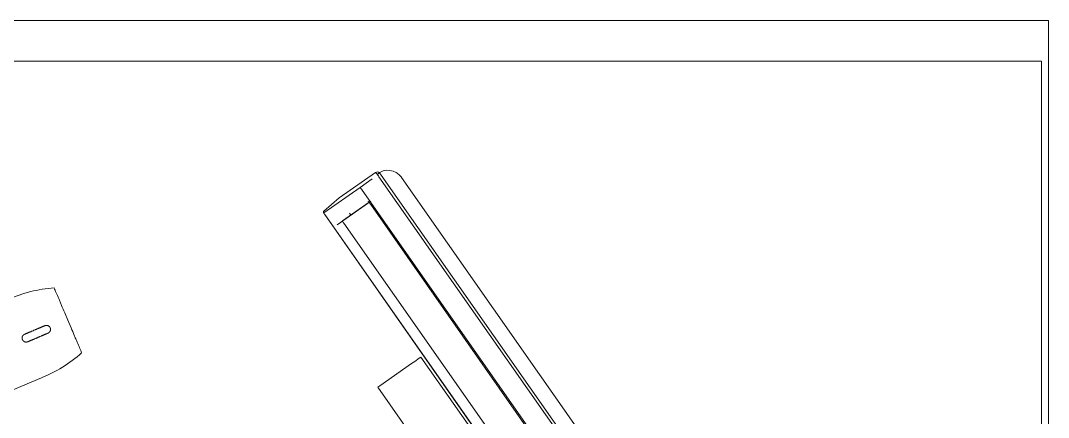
# Model space of a CAD drawing. Header units: inches. Extents: x 1 to 4637, y -664 to 702.
# Drawn here: x 2212.11 to 2241.6, y -293.12 to -281.73 of the extents above; entities that cross this region are included whole.
import ezdxf

# ---------------------------------------------------------------- set-up
doc = ezdxf.new("R2010")
doc.units = ezdxf.units.IN
doc.header["$MEASUREMENT"] = 0
doc.layers.add('I-FURN', color=30, linetype='Continuous', lineweight=9)
doc.layers.add('I-WALL', color=2, linetype='Continuous', lineweight=9)

# ---------------------------------------------------------------- blocks, each defined once
blk = doc.blocks.new('Desk - Group 1 - No Side Chairs-V16-New Construction - Tel_Data_Elec Plan')
at = {"layer": 'I-FURN'}
for p, q in [((72, 30), (0, 30)), ((0, 30), (0, 0)), ((24.302, 25.788), (3.275, 11.065)), ((24.346, 25.725), (3.319, 11.001)), ((24.346, 25.725), (3.319, 11.001)), ((23.736, 25.927), (3.337, 11.643)), ((24.699, 25.221), (3.672, 10.497)), ((4.118, 10.764), (24.296, 24.892)), ((4.407, 9.447), (25.435, 24.17)), ((4.408, 9.447), (25.435, 24.17)), ((4.656, 9.996), (24.834, 24.124)), ((21.446, 21.272), (8.495, 12.204)), ((9.36, 10.969), (22.311, 20.037)), ((8.528, 12.155), (8.495, 12.204)), ((8.618, 12.028), (8.528, 12.155)), ((8.682, 11.937), (8.618, 12.028)), ((9.321, 11.023), (8.682, 11.937)), ((3.275, 11.065), (3.206, 11.016)), ((3.206, 11.016), (3.252, 10.951)), ((9.36, 10.969), (9.321, 11.023)), ((3.927, 9.858), (3.198, 10.9)), ((3.198, 10.9), (3.927, 9.858)), ((3.38, 10.809), (3.626, 10.458)), ((4.699, 9.797), (4.021, 10.765)), ((4.05, 10.723), (4.588, 9.956)), ((3.626, 10.458), (4.355, 9.416)), ((4.42, 10.196), (4.362, 10.156)), ((4.42, 10.196), (4.362, 10.156)), ((3.928, 9.858), (4.306, 9.422)), ((7.44, 2.078), (7.223, 1.986)), ((7.658, 2.17), (7.44, 2.078))]:
    blk.add_line(p, q, dxfattribs=at)
at = {"layer": 'I-FURN', "flags": 128}
for points in [[(3.191, 11.04), (3.153, 11.124), (3.135, 11.216), (3.137, 11.31), (3.159, 11.405), (3.2, 11.494)], [(3.198, 10.9), (3.184, 10.933), (3.183, 10.96), (3.187, 10.977), (3.192, 10.988), (3.196, 10.995), (3.199, 11), (3.202, 11.004), (3.204, 11.007), (3.207, 11.01), (3.209, 11.012), (3.211, 11.014), (3.213, 11.016), (3.215, 11.018), (3.217, 11.02), (3.219, 11.021), (3.22, 11.023), (3.222, 11.025), (3.224, 11.026), (3.226, 11.028), (3.228, 11.03), (3.23, 11.032), (3.233, 11.033), (3.235, 11.035), (3.237, 11.037), (3.239, 11.038), (3.241, 11.04), (3.244, 11.042), (3.246, 11.044), (3.248, 11.046), (3.251, 11.048), (3.253, 11.049), (3.256, 11.051), (3.258, 11.053), (3.261, 11.055), (3.263, 11.057), (3.266, 11.059), (3.269, 11.061), (3.271, 11.062), (3.274, 11.064), (3.275, 11.065)], [(4.021, 10.687), (4.021, 10.688), (4.022, 10.688), (4.023, 10.689), (4.024, 10.69), (4.025, 10.692), (4.027, 10.693), (4.029, 10.695), (4.031, 10.697), (4.034, 10.699), (4.036, 10.701), (4.039, 10.704), (4.042, 10.706), (4.045, 10.709), (4.048, 10.711), (4.052, 10.714), (4.055, 10.717), (4.059, 10.72), (4.063, 10.723), (4.067, 10.726), (4.071, 10.729), (4.075, 10.732), (4.079, 10.735), (4.083, 10.738), (4.088, 10.742), (4.092, 10.745), (4.097, 10.748), (4.101, 10.751), (4.106, 10.755), (4.11, 10.758), (4.115, 10.761), (4.118, 10.764)], [(4.306, 9.422), (4.318, 9.413), (4.328, 9.41), (4.336, 9.41), (4.34, 9.41), (4.344, 9.411), (4.346, 9.411), (4.349, 9.412), (4.351, 9.413), (4.352, 9.413), (4.354, 9.414), (4.356, 9.415), (4.357, 9.415), (4.359, 9.416), (4.36, 9.417), (4.362, 9.418), (4.363, 9.419), (4.365, 9.42), (4.367, 9.42), (4.368, 9.421), (4.37, 9.422), (4.372, 9.423), (4.374, 9.424), (4.375, 9.426), (4.377, 9.427), (4.379, 9.428), (4.381, 9.429), (4.383, 9.43), (4.385, 9.431), (4.387, 9.433), (4.389, 9.434), (4.391, 9.435), (4.393, 9.437), (4.395, 9.438), (4.397, 9.439), (4.399, 9.441), (4.401, 9.442), (4.403, 9.444), (4.405, 9.445), (4.407, 9.447), (4.407, 9.447)], [(7.594, 1.418), (7.592, 1.422), (7.591, 1.426), (7.589, 1.431), (7.588, 1.435), (7.587, 1.44), (7.586, 1.444), (7.585, 1.449), (7.585, 1.454), (7.585, 1.458), (7.585, 1.463), (7.585, 1.468), (7.585, 1.472), (7.585, 1.477), (7.586, 1.481), (7.587, 1.486), (7.588, 1.491), (7.589, 1.495), (7.59, 1.5), (7.592, 1.504), (7.594, 1.508), (7.596, 1.513), (7.598, 1.517), (7.6, 1.521), (7.602, 1.525), (7.605, 1.529), (7.608, 1.532), (7.61, 1.536), (7.613, 1.54), (7.617, 1.543), (7.62, 1.546), (7.623, 1.55), (7.627, 1.553), (7.63, 1.556), (7.634, 1.558), (7.638, 1.561), (7.642, 1.563), (7.646, 1.566), (7.65, 1.568), (7.654, 1.57), (7.659, 1.572), (7.663, 1.573), (7.668, 1.575), (7.672, 1.576), (7.677, 1.577), (7.681, 1.578), (7.686, 1.578), (7.69, 1.579), (7.695, 1.579), (7.7, 1.579), (7.704, 1.579), (7.709, 1.579), (7.714, 1.579), (7.718, 1.578), (7.723, 1.577), (7.727, 1.576), (7.732, 1.575), (7.736, 1.574), (7.741, 1.573), (7.745, 1.571), (7.749, 1.569), (7.754, 1.567), (7.758, 1.565), (7.762, 1.562), (7.766, 1.56), (7.769, 1.557), (7.773, 1.554), (7.777, 1.552), (7.78, 1.548), (7.784, 1.545), (7.787, 1.542), (7.79, 1.538), (7.793, 1.535), (7.796, 1.531), (7.798, 1.527), (7.801, 1.523), (7.803, 1.519), (7.805, 1.515), (7.807, 1.511), (7.808, 1.509)], [(7.932, 1.217), (7.927, 1.229), (7.922, 1.241), (7.917, 1.252), (7.912, 1.264), (7.907, 1.275), (7.902, 1.287), (7.898, 1.298), (7.893, 1.309), (7.888, 1.32), (7.884, 1.331), (7.879, 1.341), (7.875, 1.352), (7.87, 1.362), (7.866, 1.372), (7.862, 1.382), (7.858, 1.391), (7.854, 1.4), (7.85, 1.409), (7.847, 1.418), (7.843, 1.426), (7.84, 1.434), (7.837, 1.442), (7.834, 1.449), (7.831, 1.456), (7.828, 1.462), (7.825, 1.468), (7.823, 1.474), (7.821, 1.479), (7.819, 1.484), (7.817, 1.489), (7.815, 1.493), (7.813, 1.496), (7.812, 1.499), (7.811, 1.502), (7.81, 1.504), (7.809, 1.506), (7.809, 1.507), (7.808, 1.508), (7.808, 1.509)], [(7.808, 1.509), (7.808, 1.508), (7.809, 1.508), (7.809, 1.506), (7.81, 1.505), (7.811, 1.503), (7.812, 1.5), (7.813, 1.497), (7.815, 1.494), (7.816, 1.49), (7.818, 1.486), (7.82, 1.481), (7.822, 1.476), (7.825, 1.47), (7.827, 1.464), (7.83, 1.458), (7.833, 1.451), (7.836, 1.444), (7.839, 1.436), (7.842, 1.428), (7.846, 1.42), (7.849, 1.412), (7.853, 1.403), (7.857, 1.394), (7.861, 1.384), (7.865, 1.375), (7.869, 1.365), (7.874, 1.355), (7.878, 1.344), (7.882, 1.334), (7.887, 1.323)], [(7.674, 1.229), (7.669, 1.24), (7.665, 1.25), (7.66, 1.261), (7.656, 1.271), (7.652, 1.281), (7.648, 1.291), (7.644, 1.3), (7.64, 1.309), (7.636, 1.318), (7.632, 1.327), (7.629, 1.335), (7.625, 1.343), (7.622, 1.351), (7.619, 1.358), (7.616, 1.365), (7.613, 1.371), (7.611, 1.377), (7.608, 1.383), (7.606, 1.388), (7.604, 1.393), (7.602, 1.398), (7.601, 1.402), (7.599, 1.405), (7.598, 1.408), (7.597, 1.411), (7.596, 1.413), (7.595, 1.415), (7.594, 1.416), (7.594, 1.417), (7.594, 1.418)], [(7.594, 1.418), (7.594, 1.417), (7.594, 1.417), (7.595, 1.415), (7.595, 1.414), (7.596, 1.412), (7.597, 1.409), (7.599, 1.406), (7.6, 1.403), (7.602, 1.399), (7.604, 1.395), (7.606, 1.39), (7.608, 1.385), (7.61, 1.379), (7.613, 1.373), (7.615, 1.367), (7.618, 1.36), (7.621, 1.353), (7.625, 1.345), (7.628, 1.337), (7.631, 1.329), (7.635, 1.321), (7.639, 1.312), (7.643, 1.303), (7.647, 1.293), (7.651, 1.284), (7.655, 1.274), (7.659, 1.264), (7.664, 1.253), (7.668, 1.243), (7.673, 1.232), (7.677, 1.221), (7.682, 1.21), (7.687, 1.199), (7.692, 1.187), (7.696, 1.176), (7.701, 1.164), (7.706, 1.153), (7.711, 1.141), (7.716, 1.13), (7.717, 1.126)], [(8.055, 0.926), (8.055, 0.927), (8.055, 0.927), (8.055, 0.928), (8.054, 0.93), (8.053, 0.932), (8.052, 0.935), (8.051, 0.938), (8.049, 0.941), (8.048, 0.945), (8.046, 0.949), (8.044, 0.954), (8.041, 0.959), (8.039, 0.965), (8.037, 0.971), (8.034, 0.977), (8.031, 0.984), (8.028, 0.991), (8.025, 0.999), (8.021, 1.006), (8.018, 1.015), (8.014, 1.023), (8.011, 1.032), (8.007, 1.041), (8.003, 1.05), (7.999, 1.06), (7.994, 1.07), (7.99, 1.08), (7.986, 1.091), (7.981, 1.101), (7.977, 1.112), (7.972, 1.123), (7.967, 1.134), (7.963, 1.145), (7.958, 1.157), (7.953, 1.168), (7.948, 1.179), (7.943, 1.191), (7.938, 1.203), (7.933, 1.214), (7.932, 1.217)], [(10.024, -0.885), (9.943, -0.694), (9.852, -0.481), (9.728, -0.189), (9.557, 0.215), (9.341, 0.724), (9.089, 1.317)], [(7.717, 1.126), (7.722, 1.115), (7.727, 1.103), (7.732, 1.092), (7.737, 1.08), (7.742, 1.069), (7.747, 1.057), (7.752, 1.046), (7.756, 1.035), (7.761, 1.024), (7.766, 1.013), (7.77, 1.002), (7.775, 0.992), (7.779, 0.982), (7.783, 0.972), (7.787, 0.962), (7.791, 0.953), (7.795, 0.943), (7.799, 0.934), (7.803, 0.926), (7.806, 0.918), (7.809, 0.91), (7.813, 0.902), (7.816, 0.895), (7.819, 0.888), (7.821, 0.881), (7.824, 0.875), (7.826, 0.87), (7.829, 0.864), (7.831, 0.86), (7.833, 0.855), (7.834, 0.851), (7.836, 0.848), (7.837, 0.844), (7.838, 0.842), (7.839, 0.84), (7.84, 0.838), (7.841, 0.836), (7.841, 0.836), (7.841, 0.835)], [(7.841, 0.835), (7.841, 0.836), (7.841, 0.836), (7.84, 0.837), (7.839, 0.839), (7.839, 0.841), (7.837, 0.844), (7.836, 0.847), (7.835, 0.85), (7.833, 0.854), (7.831, 0.858), (7.829, 0.863), (7.827, 0.868), (7.825, 0.874), (7.822, 0.88), (7.819, 0.886), (7.817, 0.893), (7.814, 0.9), (7.81, 0.908), (7.807, 0.915), (7.804, 0.924), (7.8, 0.932), (7.796, 0.941)], [(8.055, 0.926), (8.057, 0.922), (8.059, 0.918), (8.06, 0.913), (8.061, 0.909), (8.062, 0.904), (8.063, 0.9), (8.064, 0.895), (8.064, 0.89), (8.065, 0.886), (8.065, 0.881), (8.065, 0.876), (8.064, 0.872), (8.064, 0.867), (8.063, 0.862), (8.062, 0.858), (8.061, 0.853), (8.06, 0.849), (8.059, 0.844), (8.057, 0.84), (8.056, 0.836), (8.054, 0.831), (8.052, 0.827), (8.049, 0.823), (8.047, 0.819), (8.044, 0.815), (8.042, 0.811), (8.039, 0.808), (8.036, 0.804), (8.033, 0.801), (8.029, 0.797), (8.026, 0.794), (8.023, 0.791), (8.019, 0.788), (8.015, 0.785), (8.011, 0.783), (8.007, 0.78), (8.003, 0.778), (7.999, 0.776), (7.995, 0.774), (7.991, 0.772), (7.986, 0.771), (7.982, 0.769), (7.977, 0.768), (7.973, 0.767), (7.968, 0.766), (7.964, 0.765), (7.959, 0.765), (7.954, 0.764), (7.95, 0.764), (7.945, 0.764), (7.94, 0.765), (7.936, 0.765), (7.931, 0.766), (7.926, 0.766), (7.922, 0.767), (7.917, 0.768), (7.913, 0.77), (7.909, 0.771), (7.904, 0.773), (7.9, 0.775), (7.896, 0.777), (7.892, 0.779), (7.888, 0.781), (7.884, 0.784), (7.88, 0.787), (7.876, 0.789), (7.873, 0.792), (7.869, 0.795), (7.866, 0.799), (7.862, 0.802), (7.859, 0.805), (7.856, 0.809), (7.854, 0.813), (7.851, 0.817), (7.849, 0.821), (7.846, 0.825), (7.844, 0.829), (7.842, 0.833), (7.841, 0.835)], [(8.01, 1.034), (8.013, 1.025), (8.017, 1.017), (8.02, 1.009), (8.024, 1.001), (8.027, 0.993), (8.03, 0.986), (8.033, 0.979), (8.036, 0.972), (8.038, 0.966), (8.041, 0.961), (8.043, 0.955), (8.045, 0.951), (8.047, 0.946), (8.049, 0.942), (8.05, 0.939), (8.052, 0.935), (8.053, 0.933), (8.054, 0.931), (8.054, 0.929), (8.055, 0.927), (8.055, 0.927), (8.055, 0.926)]]:
    blk.add_lwpolyline(points, dxfattribs=at)
at = {"layer": 'I-FURN'}
for centre, major_axis, start_param, end_param in [((3.327, 10.99), (0.129, 0.09), 1.570796, 3.141593), ((3.327, 10.99), (0.129, 0.09), 1.570796, 3.141593), ((3.675, 10.493), (0.0493, 0.0345), 1.570796, 3.141593), ((3.675, 10.493), (0.0493, 0.0345), 2.356194, 3.141593), ((4.652, 10.001), (0.0645, 0.0452), 3.141593, 4.712389), ((4.404, 9.451), (0.0493, 0.0345), 3.926991, 4.712389)]:
    blk.add_ellipse(centre, major_axis=major_axis, ratio=0.087156, start_param=start_param, end_param=end_param, dxfattribs=at)
for points in [[(3.2, 11.494), (3.21, 11.511), (3.232, 11.544), (3.27, 11.588), (3.312, 11.626), (3.343, 11.648), (3.36, 11.658)], [(9.089, 1.317), (9.005, 1.529), (8.802, 1.934), (8.526, 2.299), (8.37, 2.473)], [(6.51, 1.683), (6.527, 1.451), (6.598, 0.998), (6.748, 0.571), (6.842, 0.363)]]:
    blk.add_open_spline(points, degree=3, dxfattribs=at)
for points, knots in [([(3.206, 11.016), (3.205, 11.017), (3.203, 11.021), (3.196, 11.031), (3.191, 11.04)], [0.25, 0.25, 0.25, 0.25, 0.5, 1, 1, 1, 1]), ([(8.37, 2.473), (8.33, 2.455), (8.238, 2.417), (8.096, 2.356), (7.968, 2.302), (7.834, 2.245), (7.73, 2.201), (7.658, 2.17)], [-1, -1, -1, -1, -0.75, -0.5, -0.375, -0.25, 0, 0, 0, 0]), ([(7.223, 1.986), (7.15, 1.955), (7.046, 1.911), (6.912, 1.854), (6.784, 1.8), (6.642, 1.739), (6.551, 1.7), (6.51, 1.683)], [-1, -1, -1, -1, -0.75, -0.625, -0.5, -0.25, 0, 0, 0, 0])]:
    blk.add_open_spline(points, degree=3, knots=knots, dxfattribs=at)

msp = doc.modelspace()

# ---------------------------------------------------------------- linework, layer by layer
at = {"layer": 'I-WALL', "color": 250, "lineweight": 20}
for p, q in [((2168.796, -281.728), (2241.596, -281.728)), ((2241.596, -281.728), (2241.596, -427.228))]:
    msp.add_line(p, q, dxfattribs=at)

# ---------------------------------------------------------------- block references
at = {"layer": 'I-FURN', "rotation": 269.9999999999999}
msp.add_blockref('Desk - Group 1 - No Side Chairs-V16-New Construction - Tel_Data_Elec Plan', (2211.394, -282.89), dxfattribs=at)

doc.saveas('drawing.dxf')
